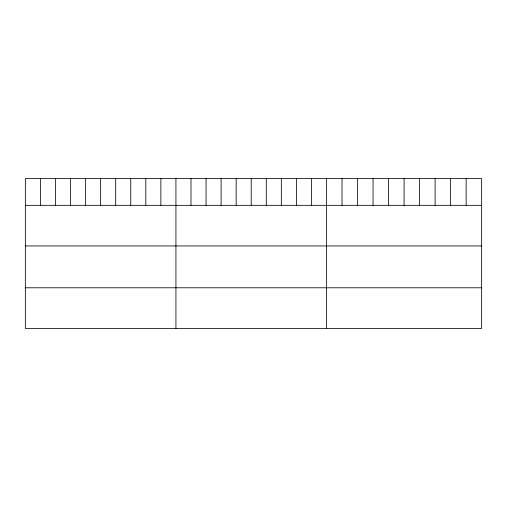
<?xml version="1.0" encoding="UTF-8"?>
<svg xmlns="http://www.w3.org/2000/svg" width="507" height="507" viewBox="0 0 507 507"><rect width="100%" height="100%" fill="white"/><g stroke="black" fill="none" stroke-linecap="round" stroke-linejoin="round"><path stroke-width="0.76" d="M481.65 205.329L481.65 328.397L25.35 328.397L25.35 178.603L481.65 178.603L481.65 205.329L25.35 205.329M25.35 245.939L481.65 245.939M25.35 287.786L481.65 287.786M466.136 178.603L466.136 205.329M450.622 178.603L450.622 205.329M435.107 178.603L435.107 205.329M419.593 178.603L419.593 205.329M404.079 178.603L404.079 205.329M388.565 178.603L388.565 205.329M373.051 178.603L373.051 205.329M357.536 178.603L357.536 205.329M342.022 178.603L342.022 205.329M326.508 178.603L326.508 328.397M311.45 178.603L311.45 205.329M296.392 178.603L296.392 205.329M281.334 178.603L281.334 205.329M266.276 178.603L266.276 205.329M251.219 178.603L251.219 205.329M236.161 178.603L236.161 205.329M221.103 178.603L221.103 205.329M206.045 178.603L206.045 205.329M190.987 178.603L190.987 205.329M175.929 178.603L175.929 328.397M160.871 178.603L160.871 205.329M145.813 178.603L145.813 205.329M130.755 178.603L130.755 205.329M115.697 178.603L115.697 205.329M100.64 178.603L100.64 205.329M85.582 178.603L85.582 205.329M70.524 178.603L70.524 205.329M55.466 178.603L55.466 205.329M40.408 178.603L40.408 205.329"/></g></svg>
